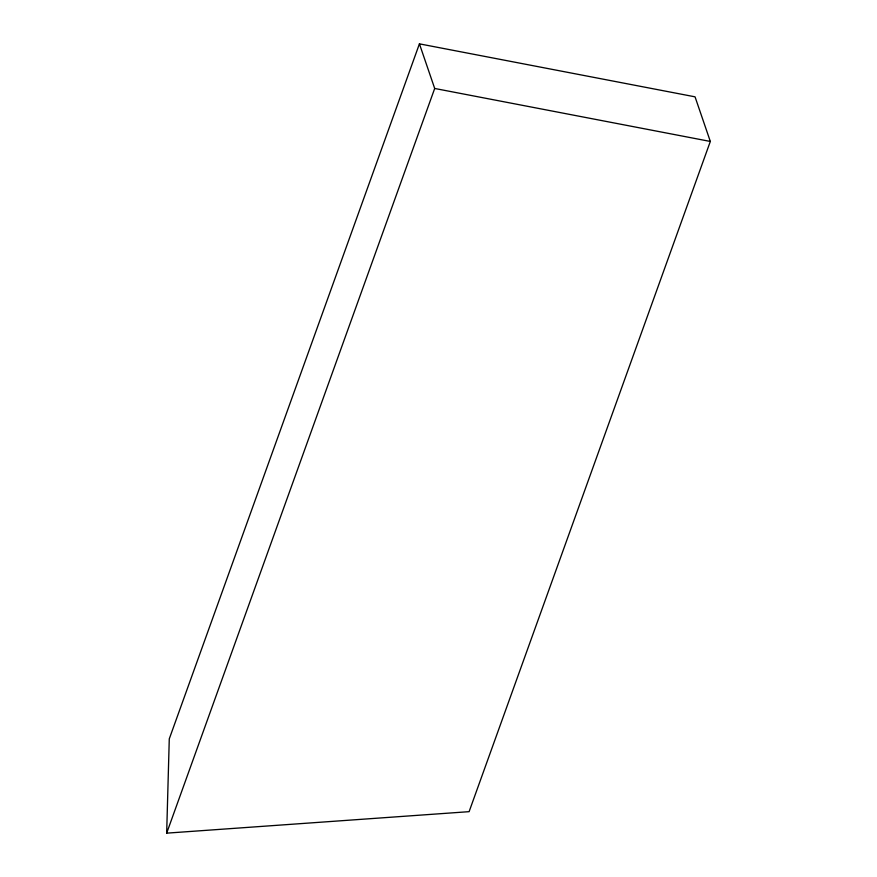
<?xml version="1.0" encoding="UTF-8"?>
<svg xmlns="http://www.w3.org/2000/svg" width="877" height="877" viewBox="0 0 877 877"><rect width="100%" height="100%" fill="white"/><g stroke="black" fill="none" stroke-linecap="round" stroke-linejoin="round"><path stroke-width="1.32" d="M166.674 833.15L169.272 738.883L419.425 43.85L695.044 96.832L710.326 141.449L469.107 811.663L166.674 833.15L434.696 88.467L419.425 43.85M434.696 88.467L710.326 141.449"/></g></svg>
